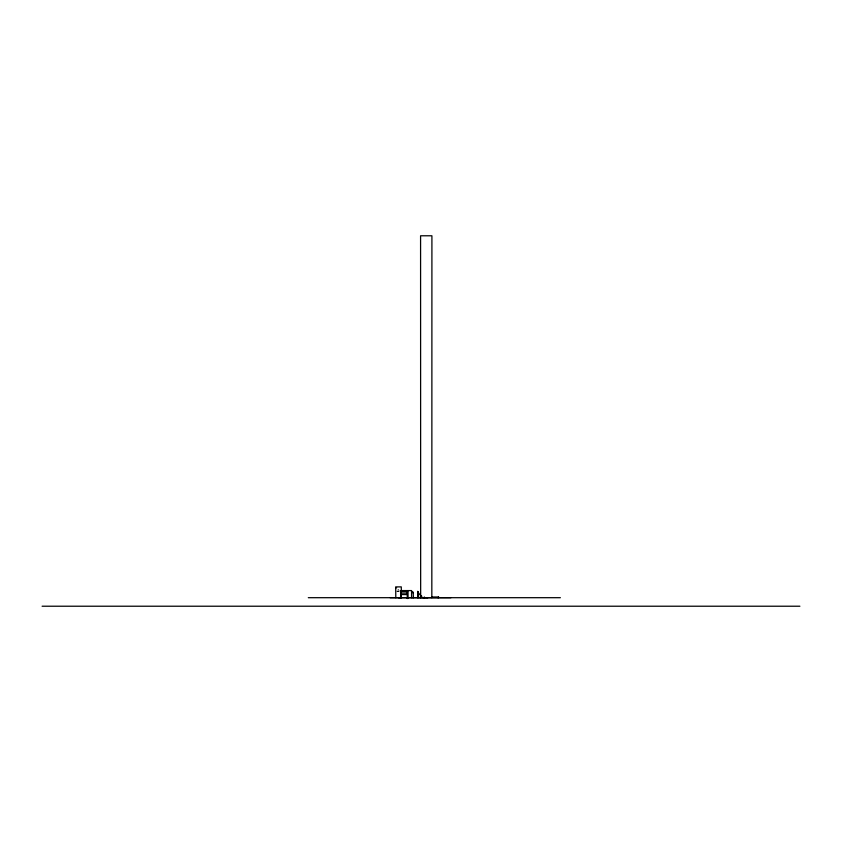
<?xml version="1.0" encoding="UTF-8"?>
<svg xmlns="http://www.w3.org/2000/svg" width="842" height="842" viewBox="0 0 842 842"><rect width="100%" height="100%" fill="white"/><g stroke="black" fill="none" stroke-linecap="round" stroke-linejoin="round"><path stroke-width="0.63" stroke-dasharray="4.21 3.16" d="M396.877 591.042L399.234 591.042M396.814 591.431L399.045 591.431M399.087 590.231A10.336 10.336 0 0 1 397.929 589.274"/><path stroke-width="1.26" d="M400.624 597.315L401.318 597.694L398.445 597.694M424.347 597.315L424.379 598.346L423.484 598.346L424.379 597.325M423.484 597.694L424.379 597.367M427.841 597.694L417.895 597.452M395.687 587.758L396.624 587.758M401.287 590.579L411.559 590.579L411.559 597.694M401.287 590.758L400.624 590.758L400.624 597.694M401.287 591.431L407.296 591.431M401.287 593.063L407.296 593.063M401.287 594.557L407.296 594.557M437.851 597.694L438.587 596.989L431.83 596.989L431.83 597.694L431.914 235.781L420.579 235.781L420.663 597.694M308.298 597.694L560.372 597.694M407.296 598.252L408.044 598.252M42.1 606.219L799.9 606.219M413.38 597.294L412.791 597.694M413.306 593.263A1.831 1.831 0 0 0 411.549 591.431L413.243 592.8L413.38 597.694M411.559 591.431L412.622 591.831M417.895 596.989L417.664 591.431L417.895 597.694L417.664 591.431L418.832 593.315A9.609 9.609 0 0 0 421.8 596.262M450.954 597.694L390.088 597.694M438.587 596.989L438.587 597.694M408.044 590.579L408.044 598.473L407.296 598.473L407.296 590.579M401.287 597.694L401.287 586.885L395.687 586.885L395.803 597.694"/></g></svg>
